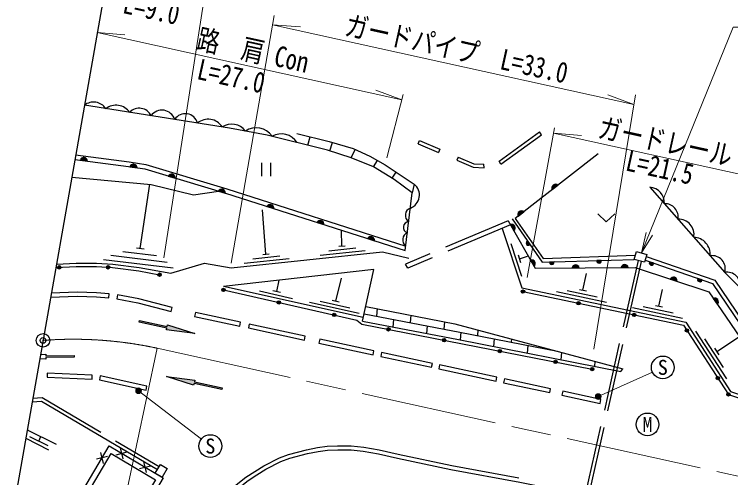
# Model space of a CAD drawing. Units: millimetres at full size, sheet at 1:1000; details may follow other scales. Extents: x 40000 to 680000, y 20000 to 380000.
# Drawn here: x 266336 to 329447, y 298856 to 339656 of the extents above; entities that cross this region are included whole.
import ezdxf
from ezdxf.enums import TextEntityAlignment as Align

# ---------------------------------------------------------------- set-up
doc = ezdxf.new("R2010")
doc.units = ezdxf.units.MM
doc.header["$LTSCALE"] = 1000
doc.header["$PDMODE"] = 32
doc.header["$PDSIZE"] = 500
doc.linetypes.add('CHAIN', pattern=[18.5, 12, -1.5, 3.5, -1.5])
doc.linetypes.add('DASHED', pattern=[7.5, 6, -1.5])
for name, color, linetype, lineweight in [('M-BGD', 7, 'Continuous', 25), ('M-BGD-EXST', 7, 'Continuous', 25), ('M-BMK', 2, 'CHAIN', 13), ('M-BMK-OTRS', 5, 'Continuous', 25), ('M-BMK-SRVR', 3, 'Continuous', 25), ('M-STR-HTXT', 7, 'Continuous', 13), ('M-STR-STRC', 7, 'Continuous', 25)]:
    doc.layers.add(name, color=color, linetype=linetype, lineweight=lineweight)
doc.layers.add('M-OTRS', color=6, linetype='Continuous')
doc.styles.add('ＭＳ ゴシック', font='')
doc.styles.get('ＭＳ ゴシック').set_extended_font_data('MS Gothic')

# ---------------------------------------------------------------- blocks, each defined once
blk = doc.blocks.new('open_arrow')
at = {"color": 0, "linetype": 'Continuous', "lineweight": -2}
blk.add_lwpolyline([(7.5, 1.25), (0, 0), (7.5, -1.25)], dxfattribs=at)

msp = doc.modelspace()

# ---------------------------------------------------------------- hatches: boundary and pattern name
at = {"layer": 'M-BGD'}
for points in [[(272775, 326739), (272155, 326821, -0.84072)], [(277145, 326144), (276526, 326238, -0.84072)], [(280499, 325236), (279899, 325416, -0.84072)], [(314221, 324605), (313728, 324220, -0.84072)], [(284916, 323907), (284317, 324088, -0.84072)], [(289191, 322545), (288595, 322735, -0.84072)], [(311222, 322263), (310729, 321878, -0.84072)], [(293611, 321135), (293015, 321325, -0.84072)], [(310349, 320600), (310040, 321144, -0.84072)], [(298061, 319716), (297464, 319906, -0.84072)], [(311771, 319372, -0.4608), (311463, 319402, -0.4608), (311541, 319701)], [(270143, 317377, -1), (270443, 317377, -0.41421), (270293, 317227, -0.41421)], [(274450, 317379, -1), (274750, 317379, -0.41421), (274600, 317229, -0.41421)], [(312125, 317464), (311816, 318009, -0.84072)], [(313890, 317855, -0.4608), (313697, 317614, -0.4608), (313489, 317843)], [(316098, 317332), (315473, 317328, -0.84072)], [(318051, 317987, -0.4608), (317858, 317746, -0.4608), (317650, 317974)], [(320426, 317363), (319800, 317359, -0.84072)], [(322677, 317735, -0.4608), (322411, 317578, -0.4608), (322297, 317865)], [(278982, 316729, -1), (279282, 316729, -0.41421), (279132, 316579, -0.41421)], [(324721, 316151), (324127, 316347, -0.84072)], [(326928, 316274, -0.4608), (326662, 316117, -0.4608), (326548, 316404)], [(284615, 315426, -1), (284908, 315360, -0.41421), (284728, 315246, -0.41421)], [(311001, 315276, -1), (311294, 315214, -0.41421), (311117, 315098, -0.41421)], [(289492, 314323, -1), (289784, 314257, -0.41421), (289605, 314143, -0.41421)], [(315894, 314248, -1), (316188, 314186, -0.41421), (316010, 314070, -0.41421)], [(328270, 314127), (327917, 314644, -0.84072)], [(294369, 313220, -1), (294661, 313154, -0.41421), (294482, 313040, -0.41421)], [(320787, 313220, -1), (321081, 313159, -0.41421), (320903, 313043, -0.41421)], [(299146, 311949, -1), (299441, 311891, -0.41421), (299265, 311773, -0.41421)], [(325512, 311947, -1), (325675, 311695, -1)], [(304054, 310992, -1), (304348, 310934, -0.41421), (304172, 310816, -0.41421)], [(308961, 310035, -1), (309256, 309977, -0.41421), (309080, 309859, -0.41421)], [(313869, 309078, -1), (314164, 309020, -0.41421), (313988, 308902, -0.41421)], [(317102, 308452, -1), (317395, 308386, -0.41421), (317215, 308272, -0.41421)], [(328235, 307753, -1), (328398, 307502, -1)], [(329105, 306218, -1), (329399, 306156, -0.41421), (329221, 306040, -0.41421)]]:
    msp.add_hatch(color=256, dxfattribs=at).paths.add_polyline_path(points)
at = {"layer": 'M-STR-HTXT'}
for points in [[(277311, 306256, -0.41421), (277032, 306474, -0.41421), (277250, 306752, -1)], [(318010, 305904, -0.41421), (317687, 305761, -0.41421), (317544, 306084, -1)]]:
    msp.add_hatch(color=256, dxfattribs=at).paths.add_polyline_path(points)
at = {"layer": 'M-STR-STRC'}
for points in [[(282233, 311550), (279838, 312302), (279806, 312155), (277364, 312688), (277332, 312541), (279775, 312009), (279743, 311862)], [(279742, 307764), (282135, 307007), (282167, 307153), (284609, 306615), (284641, 306761), (282200, 307300), (282232, 307446)]]:
    msp.add_hatch(color=256, dxfattribs=at).paths.add_polyline_path(points)

# ---------------------------------------------------------------- linework, layer by layer
at = {"layer": 'M-BGD'}
for p, q in [((292183, 328139), (292395, 328881)), ((309064, 326734), (312600, 329301)), ((309188, 326454), (312776, 329058)), ((312776, 329058), (312600, 329301)), ((294120, 327642), (294356, 328381)), ((301918, 328264), (302035, 328540)), ((301918, 328264), (303718, 327497)), ((302035, 328540), (303836, 327773)), ((296011, 327032), (296362, 327749)), ((303836, 327773), (303718, 327497)), ((305446, 327086), (305328, 326810)), ((272155, 326821), (272775, 326739)), ((288110, 326592), (288110, 325392)), ((288910, 326592), (288910, 325392)), ((297979, 326214), (298342, 326783)), ((307729, 326147), (307706, 326449)), ((309188, 326454), (309064, 326734)), ((276526, 326238), (277145, 326144)), ((299633, 325220), (299990, 325750)), ((279899, 325416), (280499, 325236)), ((277436, 319044), (278268, 324697)), ((313728, 324220), (314221, 324605)), ((284317, 324088), (284916, 323907)), ((288595, 322735), (289191, 322545)), ((288499, 318551), (288204, 322448)), ((310729, 321878), (311222, 322263)), ((293015, 321325), (293611, 321135)), ((295194, 319256), (295147, 320645)), ((309320, 320802), (311039, 315574)), ((310040, 321144), (310349, 320600)), ((297464, 319906), (298061, 319716)), ((310076, 319462), (311014, 316613)), ((311771, 319372), (311541, 319701)), ((275893, 318780), (278870, 318415)), ((277089, 319087), (277784, 319002)), ((293268, 318450), (297246, 318869)), ((294032, 318832), (296419, 319084)), ((294915, 319227), (295472, 319285)), ((274201, 318082), (280342, 317327)), ((274845, 318456), (279808, 317846)), ((286573, 317744), (290551, 318163)), ((287337, 318126), (289724, 318378)), ((288221, 318521), (288778, 318580)), ((310721, 318464), (310939, 317799)), ((310830, 318131), (311542, 318366)), ((311816, 318009), (312125, 317464)), ((313890, 317855), (313489, 317843)), ((318051, 317987), (317650, 317974)), ((322677, 317735), (322297, 317865)), ((315473, 317328), (316098, 317332)), ((316429, 315362), (316738, 316830)), ((319800, 317359), (320426, 317363)), ((289459, 315263), (289677, 316241)), ((294656, 314411), (295147, 316421)), ((324127, 316347), (324721, 316151)), ((326928, 316274), (326548, 316404)), ((297074, 312949), (284776, 315692)), ((287929, 315296), (290857, 314643)), ((289117, 315339), (289800, 315186)), ((314104, 315237), (318508, 314312)), ((315047, 315345), (317689, 314791)), ((316121, 315426), (316738, 315297)), ((323129, 313955), (323438, 315423)), ((292329, 314315), (296721, 313336)), ((293273, 314412), (295908, 313824)), ((294348, 314479), (294963, 314342)), ((327917, 314644), (328270, 314127)), ((298308, 313740), (298252, 313072)), ((320804, 313830), (325208, 312905)), ((321747, 313938), (324389, 313383)), ((322821, 314019), (323438, 313890)), ((301270, 313166), (301215, 312506)), ((299734, 312789), (299678, 312123)), ((304233, 312592), (304178, 311941)), ((302697, 312223), (302641, 311557)), ((307183, 311868), (307141, 311367)), ((305660, 311658), (305604, 310991)), ((326355, 311750), (329078, 307556)), ((328220, 309980), (330216, 311276)), ((307085, 310700), (307083, 310670)), ((308622, 311076), (308566, 310410)), ((310127, 311076), (310103, 310786)), ((327152, 311074), (328785, 308558)), ((311584, 310495), (311528, 309828)), ((313071, 310285), (313065, 310205)), ((314543, 309889), (314490, 309247)), ((328030, 310273), (328411, 309686)), ((317488, 309098), (317452, 308666)), ((267480, 303081), (270013, 301800)), ((267346, 302321), (269347, 301310)), ((267679, 302489), (269285, 301677)), ((268482, 302083), (268680, 302474)), ((274196, 300116), (273949, 301085)), ((275320, 300881), (276289, 301128)), ((275928, 300520), (275681, 301489)), ((274557, 300724), (273588, 300477)), ((277378, 299659), (278347, 299906)), ((277986, 299298), (277739, 300267))]:
    msp.add_line(p, q, dxfattribs=at)
at = {"layer": 'M-BGD', "linetype": 'DASHED'}
for p, q in [((309858, 321465), (300813, 317668)), ((310058, 321112), (301013, 317315)), ((301013, 317315), (300813, 317668)), ((321284, 317983), (316594, 297161)), ((321573, 317902), (316887, 297099))]:
    msp.add_line(p, q, dxfattribs=at)
at = {"layer": 'M-BGD'}
for points in [[(300769, 318852), (301395, 323947), (299806, 325116), (297979, 326214), (296011, 327032), (293915, 327709), (288599, 329030), (285298, 329640), (272509, 331644)], [(291212, 329174), (294083, 328463), (296177, 327832), (297668, 327160), (299016, 326405), (301570, 324688), (301395, 323947)], [(271740, 327279), (276444, 326655), (277910, 326432), (285051, 324285), (300819, 319256)], [(305446, 327086), (306823, 326499), (307706, 326449)], [(317778, 327383), (310472, 321676), (312942, 318170), (321053, 318459)], [(271671, 326885), (276387, 326259), (277821, 326041), (284932, 323903), (300769, 318852)], [(305328, 326810), (306753, 326203), (307729, 326147)], [(271396, 325325), (278402, 324685), (282121, 323751), (284314, 324088)], [(322329, 324434), (328922, 316924), (332389, 313416), (335844, 310313)], [(317738, 322080), (318488, 321380), (319238, 322080)], [(309858, 321465), (312215, 317305), (321036, 317367), (327519, 315228), (331386, 309563), (336243, 308207), (336628, 309973), (344383, 307683), (345614, 307980), (357648, 302950), (360435, 303532), (367713, 298739), (366370, 295370)], [(310190, 321636), (312853, 317822), (320946, 318078)], [(270048, 317666), (271781, 317746), (273588, 317746), (275018, 317652), (277338, 317356), (280113, 316858), (283086, 317745), (285435, 317323), (298777, 318729), (301078, 318187)], [(322010, 318334), (328061, 316255), (331764, 310779), (335135, 309706), (336705, 311049), (344095, 308839), (345916, 308954), (350923, 307230), (355088, 305410), (357987, 304010), (360912, 304488), (368121, 299877)], [(321915, 317996), (327836, 315962), (331542, 310482), (335215, 309313), (336787, 310659), (344055, 308486), (345868, 308600), (350796, 306904), (354942, 305092), (357934, 303647), (360836, 304121), (367736, 299708)], [(269995, 317363), (271788, 317446), (273578, 317446), (274990, 317353), (277293, 317059), (279132, 316729)], [(297004, 312633), (298009, 317174), (284776, 315692)], [(311039, 315574), (325484, 312540), (329446, 306439), (332191, 305527), (349438, 301877), (350724, 301638), (362442, 297218), (366370, 295370)], [(269533, 314738), (271865, 314845), (273564, 314787), (274656, 314689), (274688, 315037), (273585, 315137), (271863, 315196), (269595, 315092)], [(284761, 315393), (296500, 312738), (296948, 312377), (317248, 308419)], [(311148, 315245), (325301, 312272), (329252, 306187)], [(297293, 313936), (305147, 312415), (319955, 308434)], [(297148, 313282), (305597, 311670), (314194, 309983)], [(297004, 312633), (305471, 311017), (319759, 308213), (319955, 308434)], [(329252, 306187), (332112, 305237), (349380, 301583), (350643, 301348), (362325, 296941), (366259, 295091), (372312, 292145), (377006, 289462), (382476, 285835)], [(267913, 305542), (268720, 305601), (278940, 299581)], [(283478, 295107), (284566, 296403), (285058, 297029), (285667, 297615), (286939, 298614), (287702, 299119), (288488, 299607), (289826, 300274), (290611, 300563), (292169, 300979), (293097, 301166), (293923, 301281), (294827, 301320), (295998, 301320), (297074, 301201), (298413, 300955), (300084, 300587), (304807, 299581), (310866, 298466), (319545, 296714), (330486, 294408)]]:
    msp.add_lwpolyline(points, dxfattribs=at)
for points in [[(321143, 318779), (322062, 318520), (321865, 317820), (320946, 318078)], [(275375, 314597), (277226, 314263), (280143, 313498), (280232, 313836), (277301, 314605), (275438, 314942)], [(282214, 313054), (286192, 312201), (286265, 312543), (282287, 313396)], [(286953, 312038), (291897, 310978), (291971, 311321), (287026, 312380)], [(293168, 310706), (297940, 309683), (298014, 310026), (293242, 311048)], [(298612, 309539), (303102, 308577), (303176, 308919), (298685, 309882)], [(303733, 308442), (308780, 307360), (308853, 307702), (303806, 308784)], [(269223, 307707), (273184, 307534), (273199, 307884), (269238, 308056)], [(273834, 307467), (277947, 306574), (278022, 306916), (273909, 307809)], [(309435, 307220), (313512, 306346), (313585, 306688), (309508, 307562)], [(314575, 306118), (317945, 305396), (318018, 305738), (314648, 306461)], [(274701, 301660), (279452, 298839), (276829, 294421), (272078, 297242)], [(274876, 300975), (278767, 298664), (276654, 295106), (272763, 297417)], [(279200, 300019), (279811, 299656), (279359, 298894), (278748, 299257)]]:
    msp.add_lwpolyline(points, close=True, dxfattribs=at)
at = {"layer": 'M-BGD', "linetype": 'DASHED'}
for points in [[(267967, 305847), (268792, 305907), (279093, 299839)], [(285437, 297880), (286734, 298898), (287513, 299414), (288317, 299913), (289687, 300596), (290505, 300897), (292089, 301320), (293039, 301511), (293891, 301630), (294820, 301670), (296017, 301670), (297125, 301547), (298482, 301298), (300158, 300930), (304875, 299924), (310933, 298809)]]:
    msp.add_lwpolyline(points, dxfattribs=at)
at = {"layer": 'M-BGD'}
for centre in [(270293, 317377), (274600, 317379), (279132, 316729), (284761, 315393), (311148, 315245), (289638, 314290), (316041, 314217), (294515, 313187), (320934, 313189), (299294, 311920), (325594, 311821), (304201, 310963), (309109, 310006), (314016, 309049), (317248, 308419), (328317, 307628), (329252, 306187)]:
    msp.add_circle(centre, 150, dxfattribs=at)
for centre, radius, start, end in [((273320, 330627), 1302, 33.61591, 128.56708), ((275299, 330192), 1461, 34.41639, 127.7666), ((277346, 330259), 1133, 24.27558, 137.90741), ((279340, 330036), 1182, 17.80113, 144.38187), ((281399, 329803), 1106, 14.67891, 147.50408), ((283407, 328956), 1466, 32.4335, 129.74949), ((285477, 328459), 1530, 37.0561, 122.99192), ((287639, 327975), 1692, 33.92678, 123.7945), ((289852, 327431), 1694, 33.58464, 118.50407), ((272458, 326726), 318, 2.32402, 162.54175), ((276827, 326137), 318, 1.25641, 161.47414), ((280183, 325274), 318, 353.15444, 153.37218), ((300813, 323739), 1214, 290.0491, 51.41258), ((314008, 324369), 318, 47.88217, 208.0999), ((322238, 323062), 1375, 356.34096, 86.21981), ((284601, 323945), 318, 353.15444, 153.37218), ((288876, 322588), 318, 352.20486, 152.42259), ((301455, 321963), 675, 109.56698, 236.44223), ((323663, 321813), 1162, 349.97643, 92.58434), ((311009, 322027), 318, 47.88217, 208.0999), ((293297, 321178), 318, 352.20486, 152.42259), ((301103, 320904), 496, 92.41792, 253.59129), ((324879, 320273), 1340, 349.5103, 93.05047), ((310147, 320845), 318, 309.42051, 109.63824), ((297746, 319759), 318, 352.20486, 152.42259), ((301243, 319800), 689, 113.97474, 232.03447), ((326140, 318529), 1501, 354.70147, 87.8593), ((311630, 319518), 203, 115.9646, 313.88799), ((327832, 317266), 1142, 342.60543, 99.95534), ((311923, 317710), 318, 309.42051, 109.63824), ((313690, 317817), 203, 172.84989, 10.77327), ((315786, 317276), 318, 10.29498, 170.51271), ((317852, 317949), 203, 172.84989, 10.77327), ((320114, 317306), 318, 10.29498, 170.51271), ((322477, 317770), 203, 152.07639, 349.99977), ((329153, 315835), 1113, 347.34863, 101.97473), ((324407, 316197), 318, 351.62748, 151.84522), ((326728, 316309), 203, 152.07639, 349.99977), ((328048, 314355), 318, 314.20989, 114.42762)]:
    msp.add_arc(centre, radius, start, end, dxfattribs=at)
at = {"layer": 'M-BGD-EXST'}
msp.add_circle((322119, 303548), 1000, dxfattribs=at)
at = {"layer": 'M-BMK'}
msp.add_line((278906, 310260), (342665, 296207), dxfattribs=at)
msp.add_arc((271529, 276046), 35000, 77.8335, 94.36629, dxfattribs=at)
at = {"layer": 'M-BMK-OTRS'}
msp.add_line((274575, 343378), (264459, 285920), dxfattribs=at)
at = {"layer": 'M-BMK-SRVR'}
msp.add_circle((268865, 310945), 600, dxfattribs=at)
at = {"layer": 'M-OTRS'}
msp.add_point((268865, 310945), dxfattribs=at)
at = {"layer": 'M-STR-HTXT'}
for p, q in [((279506, 318223), (282992, 340673)), ((285427, 317743), (289232, 339550)), ((289090, 338735), (320911, 331722)), ((289090, 338735), (291538, 338546)), ((273636, 338045), (300472, 332131)), ((273636, 338045), (276084, 337856)), ((300472, 332131), (298171, 332988)), ((299159, 327024), (300590, 332589)), ((317382, 310161), (321049, 332563)), ((320911, 331722), (318610, 332579)), ((311523, 316469), (313940, 329671)), ((313851, 329182), (332973, 324967)), ((313851, 329182), (316298, 328992)), ((274716, 290408), (278906, 310260)), ((317777, 305994), (322554, 308155)), ((277280, 306504), (282813, 302250))]:
    msp.add_line(p, q, dxfattribs=at)
msp.add_lwpolyline([(321603, 318650), (329670, 338532), (355083, 338532)], dxfattribs=at)
for centre in [(277280, 306504), (317777, 305994)]:
    msp.add_circle(centre, 250, dxfattribs=at)
at = {"layer": 'M-STR-STRC'}
for points in [[(282233, 311550), (279743, 311862), (279775, 312009), (277332, 312541), (277364, 312688), (279806, 312155), (279838, 312302)], [(279742, 307764), (282232, 307446), (282200, 307300), (284641, 306761), (284609, 306615), (282167, 307153), (282135, 307007)]]:
    msp.add_lwpolyline(points, close=True, dxfattribs=at)
msp.add_lwpolyline([(268644, 309691), (269103, 309739), (269105, 309589), (271605, 309627), (271607, 309477), (269107, 309439), (269110, 309289), (268580, 309329)], dxfattribs=at)
for centre in [(323465, 308568), (283605, 301640)]:
    msp.add_circle(centre, 1000, dxfattribs=at)

# ---------------------------------------------------------------- block references
at = {"layer": 'M-STR-HTXT', "xscale": 240, "yscale": 240, "rotation": 67.9}
msp.add_blockref('open_arrow', (321603, 318650), dxfattribs=at)

# ---------------------------------------------------------------- texts
at = {"layer": 'M-BGD-EXST', "style": 'ＭＳ ゴシック'}
msp.add_text('M', height=1320, dxfattribs=at).set_placement((322119, 303548), align=Align.MIDDLE_CENTER)
at = {"layer": 'M-STR-HTXT', "style": 'ＭＳ ゴシック', "width": 0.8}
for s, p in [('L=9.0', (278616, 341044)), ('L=27.0', (285649, 335123)), ('L=21.5', (323412, 327075))]:
    msp.add_text(s, height=1833, rotation=347.571, dxfattribs=at).set_placement(p, align=Align.TOP_CENTER)
for s, p in [('ガードパイプ\u3000L=33.0', (304989, 335178)), ('路\u3000肩 Con', (287043, 335038)), ('ガードレール', (323401, 327024))]:
    msp.add_text(s, height=1833, rotation=347.571, dxfattribs=at).set_placement(p, align=Align.BOTTOM_CENTER)
at = {"layer": 'M-STR-STRC', "style": 'ＭＳ ゴシック'}
for p in [(323465, 308568), (283605, 301640)]:
    msp.add_text('S', height=1320, dxfattribs=at).set_placement(p, align=Align.MIDDLE_CENTER)

doc.saveas('drawing.dxf')
